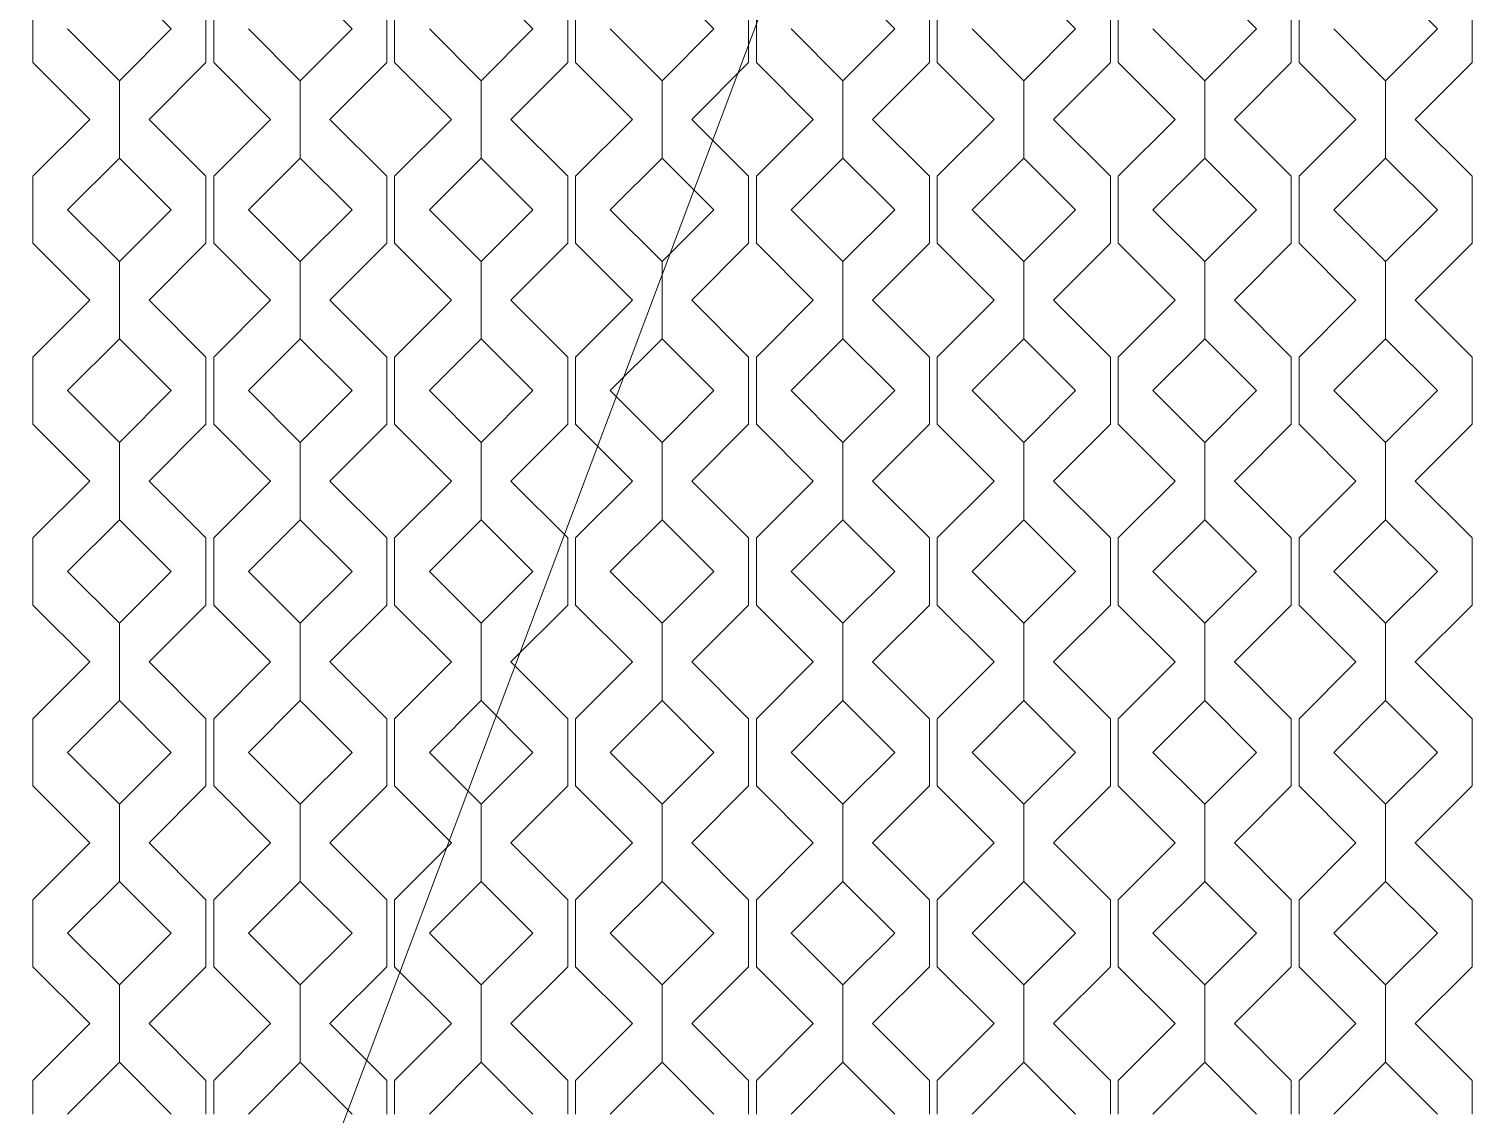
# Model space of a CAD drawing. Header units: millimetres. Extents: x -20794 to 71174, y -103753 to 30644.
# Drawn here: x -7167 to -4500, y 11667 to 13667 of the extents above; entities that cross this region are included whole.
import ezdxf

# ---------------------------------------------------------------- set-up
doc = ezdxf.new("R2010")
doc.units = ezdxf.units.MM
doc.header["$MEASUREMENT"] = 0
doc.layers.add('2D - Общий_Ном._пера__1', color=7, linetype='Continuous', lineweight=13)
doc.layers.add('Местность - Рельеф_Ном._пера__1', color=7, linetype='Continuous', lineweight=13)
doc.layers.add('Местность - Рельеф', color=7, linetype='Continuous')
doc.layers.add('Местность - Рельеф_Ном._пера__102', color=7, linetype='Continuous', lineweight=5, true_color=0xcccccc)

# ---------------------------------------------------------------- blocks, each defined once
blk = doc.blocks.new('*X1')
at = {"layer": 'Местность - Рельеф_Ном._пера__102', "color": 254, "linetype": 'Continuous', "lineweight": 5, "true_color": 0xcccccc}
for p, q in [((-6999.992835, 13762.0826), (-6904.5632, 13666.653)), ((-6666.659835, 13762.0826), (-6571.2302, 13666.653)), ((-6333.326835, 13762.0826), (-6237.8972, 13666.653)), ((-5999.993835, 13762.0826), (-5904.5642, 13666.653)), ((-5666.660835, 13762.0826), (-5571.2312, 13666.653)), ((-5333.327835, 13762.0826), (-5237.8982, 13666.653)), ((-4999.994835, 13762.0826), (-4904.5652, 13666.653)), ((-4666.661835, 13762.0826), (-4571.2322, 13666.653)), ((-7159.562, 13728.3975), (-7159.562, 13666.653)), ((-6840.424, 13728.3975), (-6840.424, 13666.653)), ((-6826.229, 13728.3975), (-6826.229, 13666.653)), ((-6507.091, 13728.3975), (-6507.091, 13666.653)), ((-6492.896, 13728.3975), (-6492.896, 13666.653)), ((-6173.758, 13728.3975), (-6173.758, 13666.653)), ((-6159.563, 13728.3975), (-6159.563, 13666.653)), ((-5840.425, 13728.3975), (-5840.425, 13666.653)), ((-5826.23, 13728.3975), (-5826.23, 13666.653)), ((-5507.092, 13728.3975), (-5507.092, 13666.653)), ((-5492.897, 13728.3975), (-5492.897, 13666.653)), ((-5173.759, 13728.3975), (-5173.759, 13666.653)), ((-5159.564, 13728.3975), (-5159.564, 13666.653)), ((-4840.426, 13728.3975), (-4840.426, 13666.653)), ((-4826.231, 13728.3975), (-4826.231, 13666.653)), ((-4507.093, 13728.3975), (-4507.093, 13666.653)), ((-7159.562, 13666.653), (-7159.562, 13604.909)), ((-6999.993, 13571.224), (-7095.422, 13666.653)), ((-6904.5634, 13666.653), (-6999.993, 13571.224)), ((-6840.424, 13666.653), (-6840.424, 13604.909)), ((-6826.229, 13666.653), (-6826.229, 13604.909)), ((-6666.66, 13571.224), (-6762.089, 13666.653)), ((-6571.2304, 13666.653), (-6666.66, 13571.224)), ((-6507.091, 13666.653), (-6507.091, 13604.909)), ((-6492.896, 13666.653), (-6492.896, 13604.909)), ((-6333.327, 13571.224), (-6428.756, 13666.653)), ((-6237.8974, 13666.653), (-6333.327, 13571.224)), ((-6173.758, 13666.653), (-6173.758, 13604.909)), ((-6159.563, 13666.653), (-6159.563, 13604.909)), ((-5999.994, 13571.224), (-6095.423, 13666.653)), ((-5904.5644, 13666.653), (-5999.994, 13571.224)), ((-5840.425, 13666.653), (-5840.425, 13604.909)), ((-5826.23, 13666.653), (-5826.23, 13604.909)), ((-5666.661, 13571.224), (-5762.09, 13666.653)), ((-5571.2314, 13666.653), (-5666.661, 13571.224)), ((-5507.092, 13666.653), (-5507.092, 13604.909)), ((-5492.897, 13666.653), (-5492.897, 13604.909)), ((-5333.328, 13571.224), (-5428.757, 13666.653)), ((-5237.8984, 13666.653), (-5333.328, 13571.224)), ((-5173.759, 13666.653), (-5173.759, 13604.909)), ((-5159.564, 13666.653), (-5159.564, 13604.909)), ((-4999.995, 13571.224), (-5095.424, 13666.653)), ((-4904.5654, 13666.653), (-4999.995, 13571.224)), ((-4840.426, 13666.653), (-4840.426, 13604.909)), ((-4826.231, 13666.653), (-4826.231, 13604.909)), ((-4666.662, 13571.224), (-4762.091, 13666.653)), ((-4571.2324, 13666.653), (-4666.662, 13571.224)), ((-4507.093, 13666.653), (-4507.093, 13604.909)), ((-7054.64, 13499.987), (-7159.562, 13604.909)), ((-6840.424, 13604.909), (-6945.3461, 13499.987)), ((-6721.307, 13499.987), (-6826.229, 13604.909)), ((-6507.091, 13604.909), (-6612.0131, 13499.987)), ((-6387.974, 13499.987), (-6492.896, 13604.909)), ((-6173.758, 13604.909), (-6278.6801, 13499.987)), ((-6054.641, 13499.987), (-6159.563, 13604.909)), ((-5840.425, 13604.909), (-5945.3471, 13499.987)), ((-5721.308, 13499.987), (-5826.23, 13604.909)), ((-5507.092, 13604.909), (-5612.0141, 13499.987)), ((-5387.975, 13499.987), (-5492.897, 13604.909)), ((-5173.759, 13604.909), (-5278.6811, 13499.987)), ((-5054.642, 13499.987), (-5159.564, 13604.909)), ((-4840.426, 13604.909), (-4945.3481, 13499.987)), ((-4721.309, 13499.987), (-4826.231, 13604.909)), ((-4507.093, 13604.909), (-4612.0151, 13499.987)), ((-6999.993, 13428.7496), (-6999.993, 13571.224)), ((-6999.992835, 13571.224), (-6999.992835, 13428.7496)), ((-6666.66, 13428.7496), (-6666.66, 13571.224)), ((-6666.659835, 13571.224), (-6666.659835, 13428.7496)), ((-6333.327, 13428.7496), (-6333.327, 13571.224)), ((-6333.326835, 13571.224), (-6333.326835, 13428.7496)), ((-5999.994, 13428.7496), (-5999.994, 13571.224)), ((-5999.993835, 13571.224), (-5999.993835, 13428.7496)), ((-5666.661, 13428.7496), (-5666.661, 13571.224)), ((-5666.660835, 13571.224), (-5666.660835, 13428.7496)), ((-5333.328, 13428.7496), (-5333.328, 13571.224)), ((-5333.327835, 13571.224), (-5333.327835, 13428.7496)), ((-4999.995, 13428.7496), (-4999.995, 13571.224)), ((-4999.994835, 13571.224), (-4999.994835, 13428.7496)), ((-4666.662, 13428.7496), (-4666.662, 13571.224)), ((-4666.661835, 13571.224), (-4666.661835, 13428.7496)), ((-7159.562, 13395.0645), (-7054.64, 13499.987)), ((-6945.3461, 13499.987), (-6840.424, 13395.0645)), ((-6826.229, 13395.0645), (-6721.307, 13499.987)), ((-6612.0131, 13499.987), (-6507.091, 13395.0645)), ((-6492.896, 13395.0645), (-6387.974, 13499.987)), ((-6278.6801, 13499.987), (-6173.758, 13395.0645)), ((-6159.563, 13395.0645), (-6054.641, 13499.987)), ((-5945.3471, 13499.987), (-5840.425, 13395.0645)), ((-5826.23, 13395.0645), (-5721.308, 13499.987)), ((-5612.0141, 13499.987), (-5507.092, 13395.0645)), ((-5492.897, 13395.0645), (-5387.975, 13499.987)), ((-5278.6811, 13499.987), (-5173.759, 13395.0645)), ((-5159.564, 13395.0645), (-5054.642, 13499.987)), ((-4945.3481, 13499.987), (-4840.426, 13395.0645)), ((-4826.231, 13395.0645), (-4721.309, 13499.987)), ((-4612.0151, 13499.987), (-4507.093, 13395.0645)), ((-7095.422, 13333.320165), (-6999.993, 13428.7498)), ((-6999.992835, 13428.7496), (-6904.5632, 13333.32)), ((-6762.089, 13333.320165), (-6666.66, 13428.7498)), ((-6666.659835, 13428.7496), (-6571.2302, 13333.32)), ((-6428.756, 13333.320165), (-6333.327, 13428.7498)), ((-6333.326835, 13428.7496), (-6237.8972, 13333.32)), ((-6095.423, 13333.320165), (-5999.994, 13428.7498)), ((-5999.993835, 13428.7496), (-5904.5642, 13333.32)), ((-5762.09, 13333.320165), (-5666.661, 13428.7498)), ((-5666.660835, 13428.7496), (-5571.2312, 13333.32)), ((-5428.757, 13333.320165), (-5333.328, 13428.7498)), ((-5333.327835, 13428.7496), (-5237.8982, 13333.32)), ((-5095.424, 13333.320165), (-4999.995, 13428.7498)), ((-4999.994835, 13428.7496), (-4904.5652, 13333.32)), ((-4762.091, 13333.320165), (-4666.662, 13428.7498)), ((-4666.661835, 13428.7496), (-4571.2322, 13333.32)), ((-7159.562, 13395.0645), (-7159.562, 13333.32)), ((-6840.424, 13395.0645), (-6840.424, 13333.32)), ((-6826.229, 13395.0645), (-6826.229, 13333.32)), ((-6507.091, 13395.0645), (-6507.091, 13333.32)), ((-6492.896, 13395.0645), (-6492.896, 13333.32)), ((-6173.758, 13395.0645), (-6173.758, 13333.32)), ((-6159.563, 13395.0645), (-6159.563, 13333.32)), ((-5840.425, 13395.0645), (-5840.425, 13333.32)), ((-5826.23, 13395.0645), (-5826.23, 13333.32)), ((-5507.092, 13395.0645), (-5507.092, 13333.32)), ((-5492.897, 13395.0645), (-5492.897, 13333.32)), ((-5173.759, 13395.0645), (-5173.759, 13333.32)), ((-5159.564, 13395.0645), (-5159.564, 13333.32)), ((-4840.426, 13395.0645), (-4840.426, 13333.32)), ((-4826.231, 13395.0645), (-4826.231, 13333.32)), ((-4507.093, 13395.0645), (-4507.093, 13333.32)), ((-7159.562, 13333.32), (-7159.562, 13271.576)), ((-6999.993, 13237.891), (-7095.422, 13333.32)), ((-6904.5634, 13333.32), (-6999.993, 13237.891)), ((-6840.424, 13333.32), (-6840.424, 13271.576)), ((-6826.229, 13333.32), (-6826.229, 13271.576)), ((-6666.66, 13237.891), (-6762.089, 13333.32)), ((-6571.2304, 13333.32), (-6666.66, 13237.891)), ((-6507.091, 13333.32), (-6507.091, 13271.576)), ((-6492.896, 13333.32), (-6492.896, 13271.576)), ((-6333.327, 13237.891), (-6428.756, 13333.32)), ((-6237.8974, 13333.32), (-6333.327, 13237.891)), ((-6173.758, 13333.32), (-6173.758, 13271.576)), ((-6159.563, 13333.32), (-6159.563, 13271.576)), ((-5999.994, 13237.891), (-6095.423, 13333.32)), ((-5904.5644, 13333.32), (-5999.994, 13237.891)), ((-5840.425, 13333.32), (-5840.425, 13271.576)), ((-5826.23, 13333.32), (-5826.23, 13271.576)), ((-5666.661, 13237.891), (-5762.09, 13333.32)), ((-5571.2314, 13333.32), (-5666.661, 13237.891)), ((-5507.092, 13333.32), (-5507.092, 13271.576)), ((-5492.897, 13333.32), (-5492.897, 13271.576)), ((-5333.328, 13237.891), (-5428.757, 13333.32)), ((-5237.8984, 13333.32), (-5333.328, 13237.891)), ((-5173.759, 13333.32), (-5173.759, 13271.576)), ((-5159.564, 13333.32), (-5159.564, 13271.576)), ((-4999.995, 13237.891), (-5095.424, 13333.32)), ((-4904.5654, 13333.32), (-4999.995, 13237.891)), ((-4840.426, 13333.32), (-4840.426, 13271.576)), ((-4826.231, 13333.32), (-4826.231, 13271.576)), ((-4666.662, 13237.891), (-4762.091, 13333.32)), ((-4571.2324, 13333.32), (-4666.662, 13237.891)), ((-4507.093, 13333.32), (-4507.093, 13271.576)), ((-7054.64, 13166.654), (-7159.562, 13271.576)), ((-6840.424, 13271.576), (-6945.3461, 13166.654)), ((-6721.307, 13166.654), (-6826.229, 13271.576)), ((-6507.091, 13271.576), (-6612.0131, 13166.654)), ((-6387.974, 13166.654), (-6492.896, 13271.576)), ((-6173.758, 13271.576), (-6278.6801, 13166.654)), ((-6054.641, 13166.654), (-6159.563, 13271.576)), ((-5840.425, 13271.576), (-5945.3471, 13166.654)), ((-5721.308, 13166.654), (-5826.23, 13271.576)), ((-5507.092, 13271.576), (-5612.0141, 13166.654)), ((-5387.975, 13166.654), (-5492.897, 13271.576)), ((-5173.759, 13271.576), (-5278.6811, 13166.654)), ((-5054.642, 13166.654), (-5159.564, 13271.576)), ((-4840.426, 13271.576), (-4945.3481, 13166.654)), ((-4721.309, 13166.654), (-4826.231, 13271.576)), ((-4507.093, 13271.576), (-4612.0151, 13166.654)), ((-6999.993, 13095.4166), (-6999.993, 13237.891)), ((-6999.992835, 13237.891), (-6999.992835, 13095.4166)), ((-6666.66, 13095.4166), (-6666.66, 13237.891)), ((-6666.659835, 13237.891), (-6666.659835, 13095.4166)), ((-6333.327, 13095.4166), (-6333.327, 13237.891)), ((-6333.326835, 13237.891), (-6333.326835, 13095.4166)), ((-5999.994, 13095.4166), (-5999.994, 13237.891)), ((-5999.993835, 13237.891), (-5999.993835, 13095.4166)), ((-5666.661, 13095.4166), (-5666.661, 13237.891)), ((-5666.660835, 13237.891), (-5666.660835, 13095.4166)), ((-5333.328, 13095.4166), (-5333.328, 13237.891)), ((-5333.327835, 13237.891), (-5333.327835, 13095.4166)), ((-4999.995, 13095.4166), (-4999.995, 13237.891)), ((-4999.994835, 13237.891), (-4999.994835, 13095.4166)), ((-4666.662, 13095.4166), (-4666.662, 13237.891)), ((-4666.661835, 13237.891), (-4666.661835, 13095.4166)), ((-7159.562, 13061.7315), (-7054.64, 13166.654)), ((-6945.3461, 13166.654), (-6840.424, 13061.7315)), ((-6826.229, 13061.7315), (-6721.307, 13166.654)), ((-6612.0131, 13166.654), (-6507.091, 13061.7315)), ((-6492.896, 13061.7315), (-6387.974, 13166.654)), ((-6278.6801, 13166.654), (-6173.758, 13061.7315)), ((-6159.563, 13061.7315), (-6054.641, 13166.654)), ((-5945.3471, 13166.654), (-5840.425, 13061.7315)), ((-5826.23, 13061.7315), (-5721.308, 13166.654)), ((-5612.0141, 13166.654), (-5507.092, 13061.7315)), ((-5492.897, 13061.7315), (-5387.975, 13166.654)), ((-5278.6811, 13166.654), (-5173.759, 13061.7315)), ((-5159.564, 13061.7315), (-5054.642, 13166.654)), ((-4945.3481, 13166.654), (-4840.426, 13061.7315)), ((-4826.231, 13061.7315), (-4721.309, 13166.654)), ((-4612.0151, 13166.654), (-4507.093, 13061.7315)), ((-7095.422, 12999.987165), (-6999.993, 13095.4168)), ((-6999.992835, 13095.4166), (-6904.5632, 12999.987)), ((-6762.089, 12999.987165), (-6666.66, 13095.4168)), ((-6666.659835, 13095.4166), (-6571.2302, 12999.987)), ((-6428.756, 12999.987165), (-6333.327, 13095.4168)), ((-6333.326835, 13095.4166), (-6237.8972, 12999.987)), ((-6095.423, 12999.987165), (-5999.994, 13095.4168)), ((-5999.993835, 13095.4166), (-5904.5642, 12999.987)), ((-5762.09, 12999.987165), (-5666.661, 13095.4168)), ((-5666.660835, 13095.4166), (-5571.2312, 12999.987)), ((-5428.757, 12999.987165), (-5333.328, 13095.4168)), ((-5333.327835, 13095.4166), (-5237.8982, 12999.987)), ((-5095.424, 12999.987165), (-4999.995, 13095.4168)), ((-4999.994835, 13095.4166), (-4904.5652, 12999.987)), ((-4762.091, 12999.987165), (-4666.662, 13095.4168)), ((-4666.661835, 13095.4166), (-4571.2322, 12999.987)), ((-7159.562, 13061.7315), (-7159.562, 12999.987)), ((-6840.424, 13061.7315), (-6840.424, 12999.987)), ((-6826.229, 13061.7315), (-6826.229, 12999.987)), ((-6507.091, 13061.7315), (-6507.091, 12999.987)), ((-6492.896, 13061.7315), (-6492.896, 12999.987)), ((-6173.758, 13061.7315), (-6173.758, 12999.987)), ((-6159.563, 13061.7315), (-6159.563, 12999.987)), ((-5840.425, 13061.7315), (-5840.425, 12999.987)), ((-5826.23, 13061.7315), (-5826.23, 12999.987)), ((-5507.092, 13061.7315), (-5507.092, 12999.987)), ((-5492.897, 13061.7315), (-5492.897, 12999.987)), ((-5173.759, 13061.7315), (-5173.759, 12999.987)), ((-5159.564, 13061.7315), (-5159.564, 12999.987)), ((-4840.426, 13061.7315), (-4840.426, 12999.987)), ((-4826.231, 13061.7315), (-4826.231, 12999.987)), ((-4507.093, 13061.7315), (-4507.093, 12999.987)), ((-7159.562, 12999.987), (-7159.562, 12938.243)), ((-6999.993, 12904.558), (-7095.422, 12999.987)), ((-6904.5634, 12999.987), (-6999.993, 12904.558)), ((-6840.424, 12999.987), (-6840.424, 12938.243)), ((-6826.229, 12999.987), (-6826.229, 12938.243)), ((-6666.66, 12904.558), (-6762.089, 12999.987)), ((-6571.2304, 12999.987), (-6666.66, 12904.558)), ((-6507.091, 12999.987), (-6507.091, 12938.243)), ((-6492.896, 12999.987), (-6492.896, 12938.243)), ((-6333.327, 12904.558), (-6428.756, 12999.987)), ((-6237.8974, 12999.987), (-6333.327, 12904.558)), ((-6173.758, 12999.987), (-6173.758, 12938.243)), ((-6159.563, 12999.987), (-6159.563, 12938.243)), ((-5999.994, 12904.558), (-6095.423, 12999.987)), ((-5904.5644, 12999.987), (-5999.994, 12904.558)), ((-5840.425, 12999.987), (-5840.425, 12938.243)), ((-5826.23, 12999.987), (-5826.23, 12938.243)), ((-5666.661, 12904.558), (-5762.09, 12999.987)), ((-5571.2314, 12999.987), (-5666.661, 12904.558)), ((-5507.092, 12999.987), (-5507.092, 12938.243)), ((-5492.897, 12999.987), (-5492.897, 12938.243)), ((-5333.328, 12904.558), (-5428.757, 12999.987)), ((-5237.8984, 12999.987), (-5333.328, 12904.558)), ((-5173.759, 12999.987), (-5173.759, 12938.243)), ((-5159.564, 12999.987), (-5159.564, 12938.243)), ((-4999.995, 12904.558), (-5095.424, 12999.987)), ((-4904.5654, 12999.987), (-4999.995, 12904.558)), ((-4840.426, 12999.987), (-4840.426, 12938.243)), ((-4826.231, 12999.987), (-4826.231, 12938.243)), ((-4666.662, 12904.558), (-4762.091, 12999.987)), ((-4571.2324, 12999.987), (-4666.662, 12904.558)), ((-4507.093, 12999.987), (-4507.093, 12938.243)), ((-7054.64, 12833.321), (-7159.562, 12938.243)), ((-6840.424, 12938.243), (-6945.3461, 12833.321)), ((-6721.307, 12833.321), (-6826.229, 12938.243)), ((-6507.091, 12938.243), (-6612.0131, 12833.321)), ((-6387.974, 12833.321), (-6492.896, 12938.243)), ((-6173.758, 12938.243), (-6278.6801, 12833.321)), ((-6054.641, 12833.321), (-6159.563, 12938.243)), ((-5840.425, 12938.243), (-5945.3471, 12833.321)), ((-5721.308, 12833.321), (-5826.23, 12938.243)), ((-5507.092, 12938.243), (-5612.0141, 12833.321)), ((-5387.975, 12833.321), (-5492.897, 12938.243)), ((-5173.759, 12938.243), (-5278.6811, 12833.321)), ((-5054.642, 12833.321), (-5159.564, 12938.243)), ((-4840.426, 12938.243), (-4945.3481, 12833.321)), ((-4721.309, 12833.321), (-4826.231, 12938.243)), ((-4507.093, 12938.243), (-4612.0151, 12833.321)), ((-6999.993, 12762.0836), (-6999.993, 12904.558)), ((-6999.992835, 12904.558), (-6999.992835, 12762.0836)), ((-6666.66, 12762.0836), (-6666.66, 12904.558)), ((-6666.659835, 12904.558), (-6666.659835, 12762.0836)), ((-6333.327, 12762.0836), (-6333.327, 12904.558)), ((-6333.326835, 12904.558), (-6333.326835, 12762.0836)), ((-5999.994, 12762.0836), (-5999.994, 12904.558)), ((-5999.993835, 12904.558), (-5999.993835, 12762.0836)), ((-5666.661, 12762.0836), (-5666.661, 12904.558)), ((-5666.660835, 12904.558), (-5666.660835, 12762.0836)), ((-5333.328, 12762.0836), (-5333.328, 12904.558)), ((-5333.327835, 12904.558), (-5333.327835, 12762.0836)), ((-4999.995, 12762.0836), (-4999.995, 12904.558)), ((-4999.994835, 12904.558), (-4999.994835, 12762.0836)), ((-4666.662, 12762.0836), (-4666.662, 12904.558)), ((-4666.661835, 12904.558), (-4666.661835, 12762.0836)), ((-7159.562, 12728.3985), (-7054.64, 12833.321)), ((-6945.3461, 12833.321), (-6840.424, 12728.3985)), ((-6826.229, 12728.3985), (-6721.307, 12833.321)), ((-6612.0131, 12833.321), (-6507.091, 12728.3985)), ((-6492.896, 12728.3985), (-6387.974, 12833.321)), ((-6278.6801, 12833.321), (-6173.758, 12728.3985)), ((-6159.563, 12728.3985), (-6054.641, 12833.321)), ((-5945.3471, 12833.321), (-5840.425, 12728.3985)), ((-5826.23, 12728.3985), (-5721.308, 12833.321)), ((-5612.0141, 12833.321), (-5507.092, 12728.3985)), ((-5492.897, 12728.3985), (-5387.975, 12833.321)), ((-5278.6811, 12833.321), (-5173.759, 12728.3985)), ((-5159.564, 12728.3985), (-5054.642, 12833.321)), ((-4945.3481, 12833.321), (-4840.426, 12728.3985)), ((-4826.231, 12728.3985), (-4721.309, 12833.321)), ((-4612.0151, 12833.321), (-4507.093, 12728.3985)), ((-7095.422, 12666.654165), (-6999.993, 12762.0838)), ((-6999.992835, 12762.0836), (-6904.5632, 12666.654)), ((-6762.089, 12666.654165), (-6666.66, 12762.0838)), ((-6666.659835, 12762.0836), (-6571.2302, 12666.654)), ((-6428.756, 12666.654165), (-6333.327, 12762.0838)), ((-6333.326835, 12762.0836), (-6237.8972, 12666.654)), ((-6095.423, 12666.654165), (-5999.994, 12762.0838)), ((-5999.993835, 12762.0836), (-5904.5642, 12666.654)), ((-5762.09, 12666.654165), (-5666.661, 12762.0838)), ((-5666.660835, 12762.0836), (-5571.2312, 12666.654)), ((-5428.757, 12666.654165), (-5333.328, 12762.0838)), ((-5333.327835, 12762.0836), (-5237.8982, 12666.654)), ((-5095.424, 12666.654165), (-4999.995, 12762.0838)), ((-4999.994835, 12762.0836), (-4904.5652, 12666.654)), ((-4762.091, 12666.654165), (-4666.662, 12762.0838)), ((-4666.661835, 12762.0836), (-4571.2322, 12666.654)), ((-7159.562, 12728.3985), (-7159.562, 12666.654)), ((-6840.424, 12728.3985), (-6840.424, 12666.654)), ((-6826.229, 12728.3985), (-6826.229, 12666.654)), ((-6507.091, 12728.3985), (-6507.091, 12666.654)), ((-6492.896, 12728.3985), (-6492.896, 12666.654)), ((-6173.758, 12728.3985), (-6173.758, 12666.654)), ((-6159.563, 12728.3985), (-6159.563, 12666.654)), ((-5840.425, 12728.3985), (-5840.425, 12666.654)), ((-5826.23, 12728.3985), (-5826.23, 12666.654)), ((-5507.092, 12728.3985), (-5507.092, 12666.654)), ((-5492.897, 12728.3985), (-5492.897, 12666.654)), ((-5173.759, 12728.3985), (-5173.759, 12666.654)), ((-5159.564, 12728.3985), (-5159.564, 12666.654)), ((-4840.426, 12728.3985), (-4840.426, 12666.654)), ((-4826.231, 12728.3985), (-4826.231, 12666.654)), ((-4507.093, 12728.3985), (-4507.093, 12666.654)), ((-7159.562, 12666.654), (-7159.562, 12604.91)), ((-6999.993, 12571.225), (-7095.422, 12666.654)), ((-6904.5634, 12666.654), (-6999.993, 12571.225)), ((-6840.424, 12666.654), (-6840.424, 12604.91)), ((-6826.229, 12666.654), (-6826.229, 12604.91)), ((-6666.66, 12571.225), (-6762.089, 12666.654)), ((-6571.2304, 12666.654), (-6666.66, 12571.225)), ((-6507.091, 12666.654), (-6507.091, 12604.91)), ((-6492.896, 12666.654), (-6492.896, 12604.91)), ((-6333.327, 12571.225), (-6428.756, 12666.654)), ((-6237.8974, 12666.654), (-6333.327, 12571.225)), ((-6173.758, 12666.654), (-6173.758, 12604.91)), ((-6159.563, 12666.654), (-6159.563, 12604.91)), ((-5999.994, 12571.225), (-6095.423, 12666.654)), ((-5904.5644, 12666.654), (-5999.994, 12571.225)), ((-5840.425, 12666.654), (-5840.425, 12604.91)), ((-5826.23, 12666.654), (-5826.23, 12604.91)), ((-5666.661, 12571.225), (-5762.09, 12666.654)), ((-5571.2314, 12666.654), (-5666.661, 12571.225)), ((-5507.092, 12666.654), (-5507.092, 12604.91)), ((-5492.897, 12666.654), (-5492.897, 12604.91)), ((-5333.328, 12571.225), (-5428.757, 12666.654)), ((-5237.8984, 12666.654), (-5333.328, 12571.225)), ((-5173.759, 12666.654), (-5173.759, 12604.91)), ((-5159.564, 12666.654), (-5159.564, 12604.91)), ((-4999.995, 12571.225), (-5095.424, 12666.654)), ((-4904.5654, 12666.654), (-4999.995, 12571.225)), ((-4840.426, 12666.654), (-4840.426, 12604.91)), ((-4826.231, 12666.654), (-4826.231, 12604.91)), ((-4666.662, 12571.225), (-4762.091, 12666.654)), ((-4571.2324, 12666.654), (-4666.662, 12571.225)), ((-4507.093, 12666.654), (-4507.093, 12604.91)), ((-7054.64, 12499.988), (-7159.562, 12604.91)), ((-6840.424, 12604.91), (-6945.3461, 12499.988)), ((-6721.307, 12499.988), (-6826.229, 12604.91)), ((-6507.091, 12604.91), (-6612.0131, 12499.988)), ((-6387.974, 12499.988), (-6492.896, 12604.91)), ((-6173.758, 12604.91), (-6278.6801, 12499.988)), ((-6054.641, 12499.988), (-6159.563, 12604.91)), ((-5840.425, 12604.91), (-5945.3471, 12499.988)), ((-5721.308, 12499.988), (-5826.23, 12604.91)), ((-5507.092, 12604.91), (-5612.0141, 12499.988)), ((-5387.975, 12499.988), (-5492.897, 12604.91)), ((-5173.759, 12604.91), (-5278.6811, 12499.988)), ((-5054.642, 12499.988), (-5159.564, 12604.91)), ((-4840.426, 12604.91), (-4945.3481, 12499.988)), ((-4721.309, 12499.988), (-4826.231, 12604.91)), ((-4507.093, 12604.91), (-4612.0151, 12499.988)), ((-6999.993, 12428.7506), (-6999.993, 12571.225)), ((-6999.992835, 12571.225), (-6999.992835, 12428.7506)), ((-6666.66, 12428.7506), (-6666.66, 12571.225)), ((-6666.659835, 12571.225), (-6666.659835, 12428.7506)), ((-6333.327, 12428.7506), (-6333.327, 12571.225)), ((-6333.326835, 12571.225), (-6333.326835, 12428.7506)), ((-5999.994, 12428.7506), (-5999.994, 12571.225)), ((-5999.993835, 12571.225), (-5999.993835, 12428.7506)), ((-5666.661, 12428.7506), (-5666.661, 12571.225)), ((-5666.660835, 12571.225), (-5666.660835, 12428.7506)), ((-5333.328, 12428.7506), (-5333.328, 12571.225)), ((-5333.327835, 12571.225), (-5333.327835, 12428.7506)), ((-4999.995, 12428.7506), (-4999.995, 12571.225)), ((-4999.994835, 12571.225), (-4999.994835, 12428.7506)), ((-4666.662, 12428.7506), (-4666.662, 12571.225)), ((-4666.661835, 12571.225), (-4666.661835, 12428.7506)), ((-7159.562, 12395.0655), (-7054.64, 12499.988)), ((-6945.3461, 12499.988), (-6840.424, 12395.0655)), ((-6826.229, 12395.0655), (-6721.307, 12499.988)), ((-6612.0131, 12499.988), (-6507.091, 12395.0655)), ((-6492.896, 12395.0655), (-6387.974, 12499.988)), ((-6278.6801, 12499.988), (-6173.758, 12395.0655)), ((-6159.563, 12395.0655), (-6054.641, 12499.988)), ((-5945.3471, 12499.988), (-5840.425, 12395.0655)), ((-5826.23, 12395.0655), (-5721.308, 12499.988)), ((-5612.0141, 12499.988), (-5507.092, 12395.0655)), ((-5492.897, 12395.0655), (-5387.975, 12499.988)), ((-5278.6811, 12499.988), (-5173.759, 12395.0655)), ((-5159.564, 12395.0655), (-5054.642, 12499.988)), ((-4945.3481, 12499.988), (-4840.426, 12395.0655)), ((-4826.231, 12395.0655), (-4721.309, 12499.988)), ((-4612.0151, 12499.988), (-4507.093, 12395.0655)), ((-7095.422, 12333.321165), (-6999.993, 12428.7508)), ((-6999.992835, 12428.7506), (-6904.5632, 12333.321)), ((-6762.089, 12333.321165), (-6666.66, 12428.7508)), ((-6666.659835, 12428.7506), (-6571.2302, 12333.321)), ((-6428.756, 12333.321165), (-6333.327, 12428.7508)), ((-6333.326835, 12428.7506), (-6237.8972, 12333.321)), ((-6095.423, 12333.321165), (-5999.994, 12428.7508)), ((-5999.993835, 12428.7506), (-5904.5642, 12333.321)), ((-5762.09, 12333.321165), (-5666.661, 12428.7508)), ((-5666.660835, 12428.7506), (-5571.2312, 12333.321)), ((-5428.757, 12333.321165), (-5333.328, 12428.7508)), ((-5333.327835, 12428.7506), (-5237.8982, 12333.321)), ((-5095.424, 12333.321165), (-4999.995, 12428.7508)), ((-4999.994835, 12428.7506), (-4904.5652, 12333.321)), ((-4762.091, 12333.321165), (-4666.662, 12428.7508)), ((-4666.661835, 12428.7506), (-4571.2322, 12333.321)), ((-7159.562, 12395.0655), (-7159.562, 12333.321)), ((-6840.424, 12395.0655), (-6840.424, 12333.321)), ((-6826.229, 12395.0655), (-6826.229, 12333.321)), ((-6507.091, 12395.0655), (-6507.091, 12333.321)), ((-6492.896, 12395.0655), (-6492.896, 12333.321)), ((-6173.758, 12395.0655), (-6173.758, 12333.321)), ((-6159.563, 12395.0655), (-6159.563, 12333.321)), ((-5840.425, 12395.0655), (-5840.425, 12333.321)), ((-5826.23, 12395.0655), (-5826.23, 12333.321)), ((-5507.092, 12395.0655), (-5507.092, 12333.321)), ((-5492.897, 12395.0655), (-5492.897, 12333.321)), ((-5173.759, 12395.0655), (-5173.759, 12333.321)), ((-5159.564, 12395.0655), (-5159.564, 12333.321)), ((-4840.426, 12395.0655), (-4840.426, 12333.321)), ((-4826.231, 12395.0655), (-4826.231, 12333.321)), ((-4507.093, 12395.0655), (-4507.093, 12333.321)), ((-7159.562, 12333.321), (-7159.562, 12271.577)), ((-6999.993, 12237.892), (-7095.422, 12333.321)), ((-6904.5634, 12333.321), (-6999.993, 12237.892)), ((-6840.424, 12333.321), (-6840.424, 12271.577)), ((-6826.229, 12333.321), (-6826.229, 12271.577)), ((-6666.66, 12237.892), (-6762.089, 12333.321)), ((-6571.2304, 12333.321), (-6666.66, 12237.892)), ((-6507.091, 12333.321), (-6507.091, 12271.577)), ((-6492.896, 12333.321), (-6492.896, 12271.577)), ((-6333.327, 12237.892), (-6428.756, 12333.321)), ((-6237.8974, 12333.321), (-6333.327, 12237.892)), ((-6173.758, 12333.321), (-6173.758, 12271.577)), ((-6159.563, 12333.321), (-6159.563, 12271.577)), ((-5999.994, 12237.892), (-6095.423, 12333.321)), ((-5904.5644, 12333.321), (-5999.994, 12237.892)), ((-5840.425, 12333.321), (-5840.425, 12271.577)), ((-5826.23, 12333.321), (-5826.23, 12271.577)), ((-5666.661, 12237.892), (-5762.09, 12333.321)), ((-5571.2314, 12333.321), (-5666.661, 12237.892)), ((-5507.092, 12333.321), (-5507.092, 12271.577)), ((-5492.897, 12333.321), (-5492.897, 12271.577)), ((-5333.328, 12237.892), (-5428.757, 12333.321)), ((-5237.8984, 12333.321), (-5333.328, 12237.892)), ((-5173.759, 12333.321), (-5173.759, 12271.577)), ((-5159.564, 12333.321), (-5159.564, 12271.577)), ((-4999.995, 12237.892), (-5095.424, 12333.321)), ((-4904.5654, 12333.321), (-4999.995, 12237.892)), ((-4840.426, 12333.321), (-4840.426, 12271.577)), ((-4826.231, 12333.321), (-4826.231, 12271.577)), ((-4666.662, 12237.892), (-4762.091, 12333.321)), ((-4571.2324, 12333.321), (-4666.662, 12237.892)), ((-4507.093, 12333.321), (-4507.093, 12271.577)), ((-7054.64, 12166.655), (-7159.562, 12271.577)), ((-6840.424, 12271.577), (-6945.3461, 12166.655)), ((-6721.307, 12166.655), (-6826.229, 12271.577)), ((-6507.091, 12271.577), (-6612.0131, 12166.655)), ((-6387.974, 12166.655), (-6492.896, 12271.577)), ((-6173.758, 12271.577), (-6278.6801, 12166.655)), ((-6054.641, 12166.655), (-6159.563, 12271.577)), ((-5840.425, 12271.577), (-5945.3471, 12166.655)), ((-5721.308, 12166.655), (-5826.23, 12271.577)), ((-5507.092, 12271.577), (-5612.0141, 12166.655)), ((-5387.975, 12166.655), (-5492.897, 12271.577)), ((-5173.759, 12271.577), (-5278.6811, 12166.655)), ((-5054.642, 12166.655), (-5159.564, 12271.577)), ((-4840.426, 12271.577), (-4945.3481, 12166.655)), ((-4721.309, 12166.655), (-4826.231, 12271.577)), ((-4507.093, 12271.577), (-4612.0151, 12166.655)), ((-6999.993, 12095.4176), (-6999.993, 12237.892)), ((-6999.992835, 12237.892), (-6999.992835, 12095.4176)), ((-6666.66, 12095.4176), (-6666.66, 12237.892)), ((-6666.659835, 12237.892), (-6666.659835, 12095.4176)), ((-6333.327, 12095.4176), (-6333.327, 12237.892)), ((-6333.326835, 12237.892), (-6333.326835, 12095.4176)), ((-5999.994, 12095.4176), (-5999.994, 12237.892)), ((-5999.993835, 12237.892), (-5999.993835, 12095.4176)), ((-5666.661, 12095.4176), (-5666.661, 12237.892)), ((-5666.660835, 12237.892), (-5666.660835, 12095.4176)), ((-5333.328, 12095.4176), (-5333.328, 12237.892)), ((-5333.327835, 12237.892), (-5333.327835, 12095.4176)), ((-4999.995, 12095.4176), (-4999.995, 12237.892)), ((-4999.994835, 12237.892), (-4999.994835, 12095.4176)), ((-4666.662, 12095.4176), (-4666.662, 12237.892)), ((-4666.661835, 12237.892), (-4666.661835, 12095.4176)), ((-7159.562, 12061.7325), (-7054.64, 12166.655)), ((-6945.3461, 12166.655), (-6840.424, 12061.7325)), ((-6826.229, 12061.7325), (-6721.307, 12166.655)), ((-6612.0131, 12166.655), (-6507.091, 12061.7325)), ((-6492.896, 12061.7325), (-6387.974, 12166.655)), ((-6278.6801, 12166.655), (-6173.758, 12061.7325)), ((-6159.563, 12061.7325), (-6054.641, 12166.655)), ((-5945.3471, 12166.655), (-5840.425, 12061.7325)), ((-5826.23, 12061.7325), (-5721.308, 12166.655)), ((-5612.0141, 12166.655), (-5507.092, 12061.7325)), ((-5492.897, 12061.7325), (-5387.975, 12166.655)), ((-5278.6811, 12166.655), (-5173.759, 12061.7325)), ((-5159.564, 12061.7325), (-5054.642, 12166.655)), ((-4945.3481, 12166.655), (-4840.426, 12061.7325)), ((-4826.231, 12061.7325), (-4721.309, 12166.655)), ((-4612.0151, 12166.655), (-4507.093, 12061.7325)), ((-7095.422, 11999.988165), (-6999.993, 12095.4178)), ((-6999.992835, 12095.4176), (-6904.5632, 11999.988)), ((-6762.089, 11999.988165), (-6666.66, 12095.4178)), ((-6666.659835, 12095.4176), (-6571.2302, 11999.988)), ((-6428.756, 11999.988165), (-6333.327, 12095.4178)), ((-6333.326835, 12095.4176), (-6237.8972, 11999.988)), ((-6095.423, 11999.988165), (-5999.994, 12095.4178)), ((-5999.993835, 12095.4176), (-5904.5642, 11999.988)), ((-5762.09, 11999.988165), (-5666.661, 12095.4178)), ((-5666.660835, 12095.4176), (-5571.2312, 11999.988)), ((-5428.757, 11999.988165), (-5333.328, 12095.4178)), ((-5333.327835, 12095.4176), (-5237.8982, 11999.988)), ((-5095.424, 11999.988165), (-4999.995, 12095.4178)), ((-4999.994835, 12095.4176), (-4904.5652, 11999.988)), ((-4762.091, 11999.988165), (-4666.662, 12095.4178)), ((-4666.661835, 12095.4176), (-4571.2322, 11999.988)), ((-7159.562, 12061.7325), (-7159.562, 11999.988)), ((-6840.424, 12061.7325), (-6840.424, 11999.988)), ((-6826.229, 12061.7325), (-6826.229, 11999.988)), ((-6507.091, 12061.7325), (-6507.091, 11999.988)), ((-6492.896, 12061.7325), (-6492.896, 11999.988)), ((-6173.758, 12061.7325), (-6173.758, 11999.988)), ((-6159.563, 12061.7325), (-6159.563, 11999.988)), ((-5840.425, 12061.7325), (-5840.425, 11999.988)), ((-5826.23, 12061.7325), (-5826.23, 11999.988)), ((-5507.092, 12061.7325), (-5507.092, 11999.988)), ((-5492.897, 12061.7325), (-5492.897, 11999.988)), ((-5173.759, 12061.7325), (-5173.759, 11999.988)), ((-5159.564, 12061.7325), (-5159.564, 11999.988)), ((-4840.426, 12061.7325), (-4840.426, 11999.988)), ((-4826.231, 12061.7325), (-4826.231, 11999.988)), ((-4507.093, 12061.7325), (-4507.093, 11999.988)), ((-7159.562, 11999.988), (-7159.562, 11938.244)), ((-6999.993, 11904.559), (-7095.422, 11999.988)), ((-6904.5634, 11999.988), (-6999.993, 11904.559)), ((-6840.424, 11999.988), (-6840.424, 11938.244)), ((-6826.229, 11999.988), (-6826.229, 11938.244)), ((-6666.66, 11904.559), (-6762.089, 11999.988)), ((-6571.2304, 11999.988), (-6666.66, 11904.559)), ((-6507.091, 11999.988), (-6507.091, 11938.244)), ((-6492.896, 11999.988), (-6492.896, 11938.244)), ((-6333.327, 11904.559), (-6428.756, 11999.988)), ((-6237.8974, 11999.988), (-6333.327, 11904.559)), ((-6173.758, 11999.988), (-6173.758, 11938.244)), ((-6159.563, 11999.988), (-6159.563, 11938.244)), ((-5999.994, 11904.559), (-6095.423, 11999.988)), ((-5904.5644, 11999.988), (-5999.994, 11904.559)), ((-5840.425, 11999.988), (-5840.425, 11938.244)), ((-5826.23, 11999.988), (-5826.23, 11938.244)), ((-5666.661, 11904.559), (-5762.09, 11999.988)), ((-5571.2314, 11999.988), (-5666.661, 11904.559)), ((-5507.092, 11999.988), (-5507.092, 11938.244)), ((-5492.897, 11999.988), (-5492.897, 11938.244)), ((-5333.328, 11904.559), (-5428.757, 11999.988)), ((-5237.8984, 11999.988), (-5333.328, 11904.559)), ((-5173.759, 11999.988), (-5173.759, 11938.244)), ((-5159.564, 11999.988), (-5159.564, 11938.244)), ((-4999.995, 11904.559), (-5095.424, 11999.988)), ((-4904.5654, 11999.988), (-4999.995, 11904.559)), ((-4840.426, 11999.988), (-4840.426, 11938.244)), ((-4826.231, 11999.988), (-4826.231, 11938.244)), ((-4666.662, 11904.559), (-4762.091, 11999.988)), ((-4571.2324, 11999.988), (-4666.662, 11904.559)), ((-4507.093, 11999.988), (-4507.093, 11938.244)), ((-7054.64, 11833.322), (-7159.562, 11938.244)), ((-6840.424, 11938.244), (-6945.3461, 11833.322)), ((-6721.307, 11833.322), (-6826.229, 11938.244)), ((-6507.091, 11938.244), (-6612.0131, 11833.322)), ((-6387.974, 11833.322), (-6492.896, 11938.244)), ((-6173.758, 11938.244), (-6278.6801, 11833.322)), ((-6054.641, 11833.322), (-6159.563, 11938.244)), ((-5840.425, 11938.244), (-5945.3471, 11833.322)), ((-5721.308, 11833.322), (-5826.23, 11938.244)), ((-5507.092, 11938.244), (-5612.0141, 11833.322)), ((-5387.975, 11833.322), (-5492.897, 11938.244)), ((-5173.759, 11938.244), (-5278.6811, 11833.322)), ((-5054.642, 11833.322), (-5159.564, 11938.244)), ((-4840.426, 11938.244), (-4945.3481, 11833.322)), ((-4721.309, 11833.322), (-4826.231, 11938.244)), ((-4507.093, 11938.244), (-4612.0151, 11833.322)), ((-6999.993, 11762.0846), (-6999.993, 11904.559)), ((-6999.992835, 11904.559), (-6999.992835, 11762.0846)), ((-6666.66, 11762.0846), (-6666.66, 11904.559)), ((-6666.659835, 11904.559), (-6666.659835, 11762.0846)), ((-6333.327, 11762.0846), (-6333.327, 11904.559)), ((-6333.326835, 11904.559), (-6333.326835, 11762.0846)), ((-5999.994, 11762.0846), (-5999.994, 11904.559)), ((-5999.993835, 11904.559), (-5999.993835, 11762.0846)), ((-5666.661, 11762.0846), (-5666.661, 11904.559)), ((-5666.660835, 11904.559), (-5666.660835, 11762.0846)), ((-5333.328, 11762.0846), (-5333.328, 11904.559)), ((-5333.327835, 11904.559), (-5333.327835, 11762.0846)), ((-4999.995, 11762.0846), (-4999.995, 11904.559)), ((-4999.994835, 11904.559), (-4999.994835, 11762.0846)), ((-4666.662, 11762.0846), (-4666.662, 11904.559)), ((-4666.661835, 11904.559), (-4666.661835, 11762.0846)), ((-7159.562, 11728.3995), (-7054.64, 11833.322)), ((-6945.3461, 11833.322), (-6840.424, 11728.3995)), ((-6826.229, 11728.3995), (-6721.307, 11833.322)), ((-6612.0131, 11833.322), (-6507.091, 11728.3995)), ((-6492.896, 11728.3995), (-6387.974, 11833.322)), ((-6278.6801, 11833.322), (-6173.758, 11728.3995)), ((-6159.563, 11728.3995), (-6054.641, 11833.322)), ((-5945.3471, 11833.322), (-5840.425, 11728.3995)), ((-5826.23, 11728.3995), (-5721.308, 11833.322)), ((-5612.0141, 11833.322), (-5507.092, 11728.3995)), ((-5492.897, 11728.3995), (-5387.975, 11833.322)), ((-5278.6811, 11833.322), (-5173.759, 11728.3995)), ((-5159.564, 11728.3995), (-5054.642, 11833.322)), ((-4945.3481, 11833.322), (-4840.426, 11728.3995)), ((-4826.231, 11728.3995), (-4721.309, 11833.322)), ((-4612.0151, 11833.322), (-4507.093, 11728.3995)), ((-7095.422, 11666.655165), (-6999.993, 11762.0848)), ((-6999.992835, 11762.0846), (-6904.5632, 11666.655)), ((-6762.089, 11666.655165), (-6666.66, 11762.0848)), ((-6666.659835, 11762.0846), (-6571.2302, 11666.655)), ((-6428.756, 11666.655165), (-6333.327, 11762.0848)), ((-6333.326835, 11762.0846), (-6237.8972, 11666.655)), ((-6095.423, 11666.655165), (-5999.994, 11762.0848)), ((-5999.993835, 11762.0846), (-5904.5642, 11666.655)), ((-5762.09, 11666.655165), (-5666.661, 11762.0848)), ((-5666.660835, 11762.0846), (-5571.2312, 11666.655)), ((-5428.757, 11666.655165), (-5333.328, 11762.0848)), ((-5333.327835, 11762.0846), (-5237.8982, 11666.655)), ((-5095.424, 11666.655165), (-4999.995, 11762.0848)), ((-4999.994835, 11762.0846), (-4904.5652, 11666.655)), ((-4762.091, 11666.655165), (-4666.662, 11762.0848)), ((-4666.661835, 11762.0846), (-4571.2322, 11666.655)), ((-7159.562, 11728.3995), (-7159.562, 11666.655)), ((-6840.424, 11728.3995), (-6840.424, 11666.655)), ((-6826.229, 11728.3995), (-6826.229, 11666.655)), ((-6507.091, 11728.3995), (-6507.091, 11666.655)), ((-6492.896, 11728.3995), (-6492.896, 11666.655)), ((-6173.758, 11728.3995), (-6173.758, 11666.655)), ((-6159.563, 11728.3995), (-6159.563, 11666.655)), ((-5840.425, 11728.3995), (-5840.425, 11666.655)), ((-5826.23, 11728.3995), (-5826.23, 11666.655)), ((-5507.092, 11728.3995), (-5507.092, 11666.655)), ((-5492.897, 11728.3995), (-5492.897, 11666.655)), ((-5173.759, 11728.3995), (-5173.759, 11666.655)), ((-5159.564, 11728.3995), (-5159.564, 11666.655)), ((-4840.426, 11728.3995), (-4840.426, 11666.655)), ((-4826.231, 11728.3995), (-4826.231, 11666.655)), ((-4507.093, 11728.3995), (-4507.093, 11666.655))]:
    blk.add_line(p, q, dxfattribs=at)

msp = doc.modelspace()

# ---------------------------------------------------------------- linework, layer by layer
at = {"layer": '2D - Общий_Ном._пера__1', "color": 7, "linetype": 'Continuous', "lineweight": 13}
msp.add_lwpolyline([(-4905, 2290.5), (-7499.8, 9225.9), (-5564.1, 14372.4), (317.6, 18305.2), (13911.7, 17674.1), (40785.6, 15212.3), (43732.7, -6092.9), (27148.7, -8854), (10066.7, -8138.6), (1640.5, -3517.8)], close=True, dxfattribs=at)
at = {"layer": 'Местность - Рельеф_Ном._пера__1', "color": 7, "linetype": 'Continuous', "lineweight": 13}
msp.add_line((-5564.1, 14372.4), (-6878, 10879.2), dxfattribs=at)

# ---------------------------------------------------------------- block references
at = {"layer": 'Местность - Рельеф', "color": 7, "lineweight": 13}
msp.add_blockref('*X1', (0, 0), dxfattribs=at)

doc.saveas('drawing.dxf')
